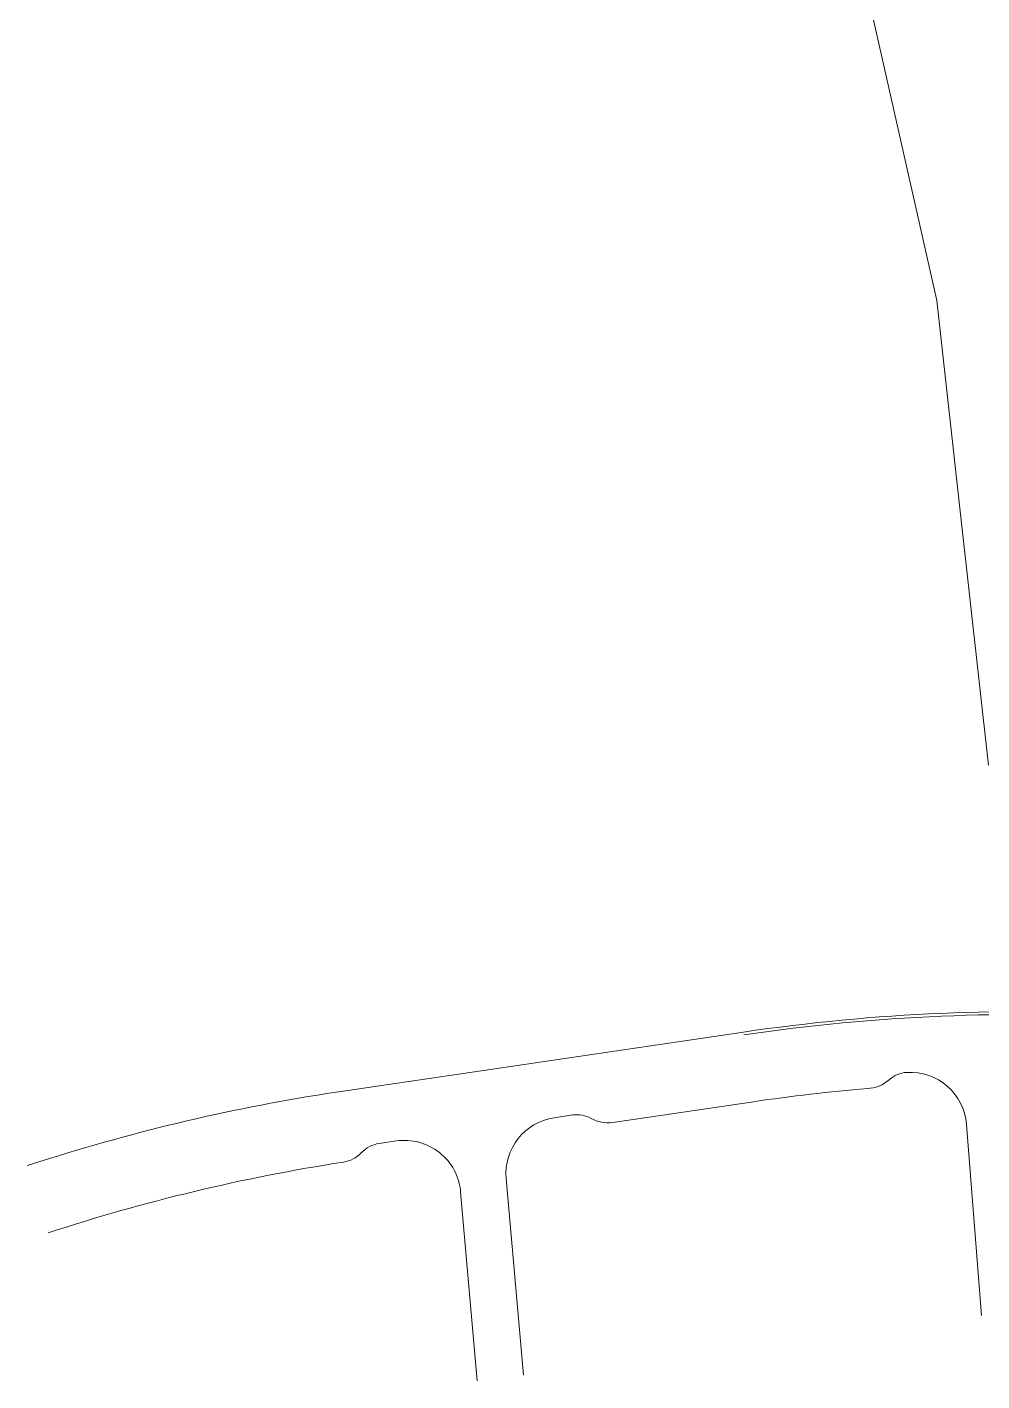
# Model space of a CAD drawing. Header units: metres. Extents: x 294745 to 296284, y 6233060 to 6235519.
# Drawn here: x 294744.9 to 294897, y 6234047.1 to 6234262.7 of the extents above; entities that cross this region are included whole.
import ezdxf

# ---------------------------------------------------------------- set-up
doc = ezdxf.new("R2010")
doc.units = ezdxf.units.M
doc.layers.add('Cadastre Land Parcels_SP_EXT', color=118, linetype='Continuous', lineweight=15)
doc.layers.add('Kerb_SP_Existing', color=254, linetype='Continuous', lineweight=13, transparency=0.5)

msp = doc.modelspace()

# ---------------------------------------------------------------- linework, layer by layer
at = {"layer": 'Cadastre Land Parcels_SP_EXT', "linetype": 'Continuous'}
msp.add_lwpolyline([(294947.6811, 6234149.3543), (294957.6306, 6234150.6175), (294947.7902, 6234228.6817), (294947.6621, 6234229.7005), (294867.132, 6234322.5198), (294866.5843, 6234321.923), (294889.7834, 6234219.122), (294893.4663, 6234186.0508), (294898.0225, 6234145.1369), (294928.4368, 6234148.533), (294932.8566, 6234109.9675), (294952.5358, 6234107.6202), (294947.6811, 6234149.3543)], close=True, dxfattribs=at)
at = {"layer": 'Kerb_SP_Existing'}
for p, q in [((294795.628, 6234093.3288), (294858.9701, 6234102.6563)), ((294838.1883, 6234088.2753), (294860.6017, 6234091.5758)), ((294828.8487, 6234089.0227), (294831.8168, 6234089.4597)), ((294894.5008, 6234087.9551), (294896.8763, 6234057.5089)), ((294803.6761, 6234085.3158), (294800.9765, 6234084.9203)), ((294744.9046, 6234081.3922), (294748.4835, 6234082.5176)), ((294823.9343, 6234048.0254), (294821.1941, 6234079.334)), ((294816.5856, 6234047.1158), (294813.9529, 6234077.1965))]:
    msp.add_line(p, q, dxfattribs=at)
for centre, radius, start, end in [((294903.4914, 6233800.3168), 305.6, 86.496871, 98.376939), ((294903.4914, 6233800.3168), 305.15, 86.496871, 98.376939), ((294885.2501, 6234091.6961), 4.5503, 93.280985, 132.000738), ((294885.528, 6234087.255), 9, 4.461376, 93.429067), ((294903.4914, 6233800.3168), 294.4, 94.829416, 98.376939), ((294878.5204, 6234099.1913), 5.5229, 271.92603, 311.853122), ((294840.1493, 6233790.9893), 305.6, 98.376939, 107.454818), ((294832.4796, 6234084.9583), 4.55, 60.562415, 98.376978), ((294830.1599, 6234080.1187), 9, 98.377001, 185.001784), ((294837.3944, 6234093.6672), 5.45, 240.562449, 278.376241), ((294804.9872, 6234076.4118), 9, 5.001843, 98.376878), ((294794.5075, 6234086.8899), 5, 278.820503, 316.276018), ((294801.7343, 6234079.9781), 5, 98.717267, 136.276018), ((294840.1493, 6233790.9893), 294.4, 98.767802, 108.184986)]:
    msp.add_arc(centre, radius, start, end, dxfattribs=at)

doc.saveas('drawing.dxf')
